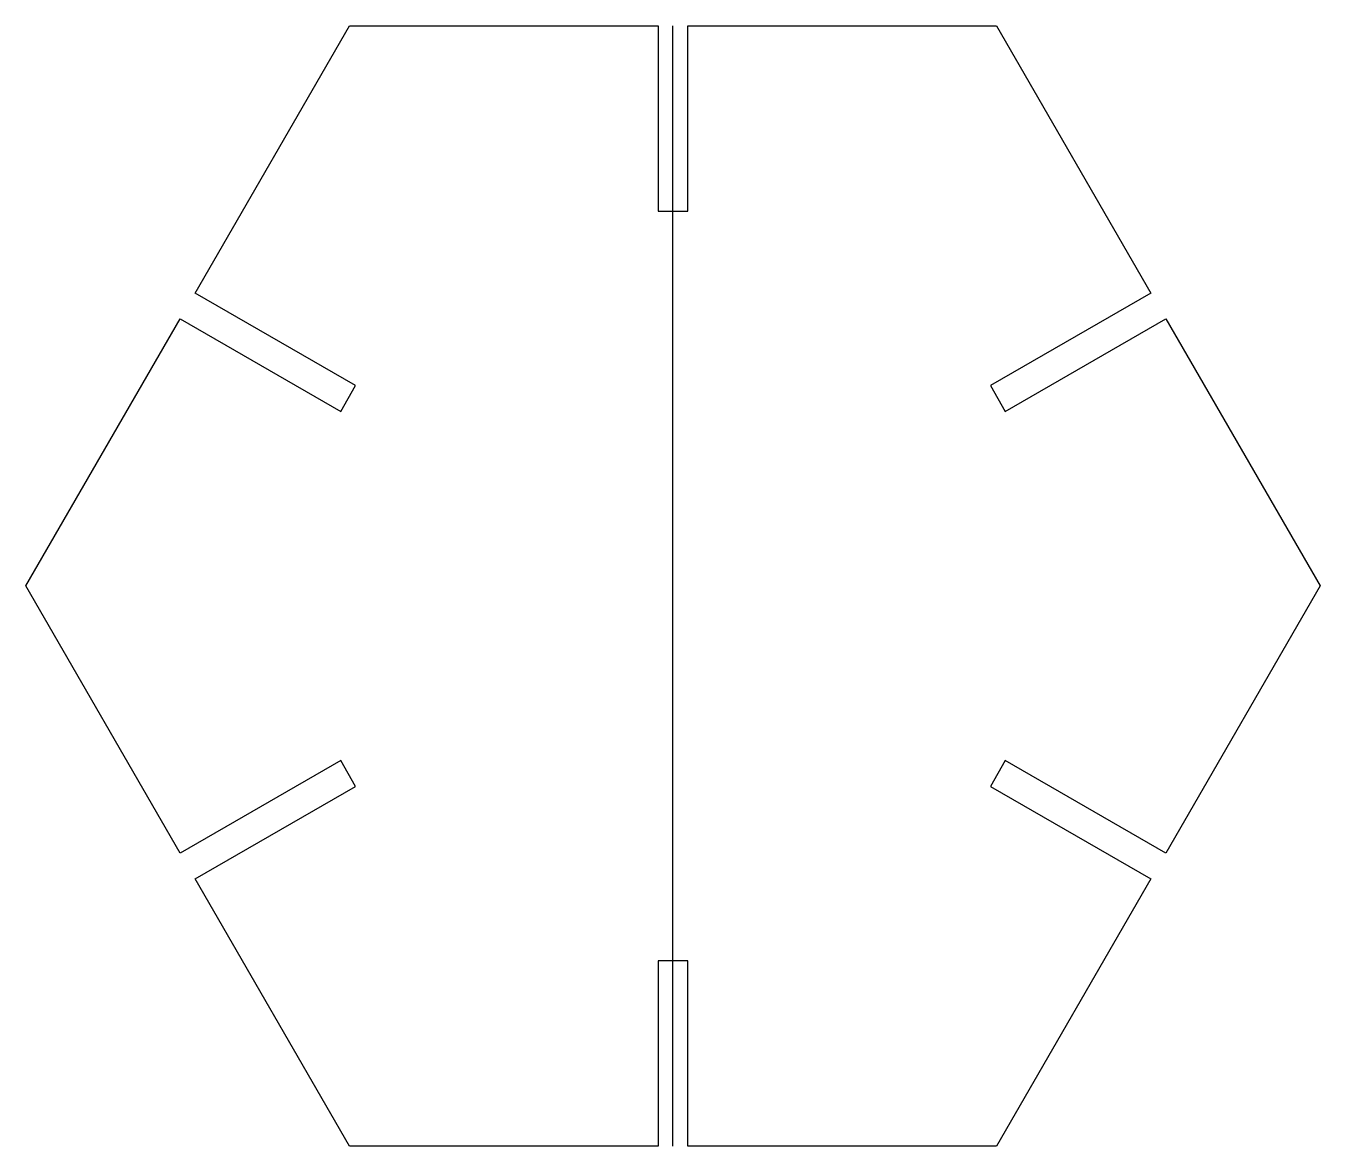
# Model space of a CAD drawing. Header units: millimetres. Extents: x -70 to 70, y -61 to 61.
import ezdxf

# ---------------------------------------------------------------- set-up
doc = ezdxf.new("R2010")
doc.units = ezdxf.units.MM
doc.layers.get('0').update_dxf_attribs({"linetype": 'CONTINUOUS'})

msp = doc.modelspace()

# ---------------------------------------------------------------- linework, layer by layer
msp.add_line((0, -60.5), (0, 60.5))
msp.add_lwpolyline([(-1.6, 60.5), (-1.6, 40.5), (1.6, 40.5), (1.6, 60.5), (34.93, 60.5), (51.59, 31.64), (34.27, 21.64), (35.87, 18.86), (53.19, 28.86), (69.86, 0), (53.19, -28.86), (35.87, -18.86), (34.27, -21.64), (51.59, -31.64), (34.93, -60.5), (1.6, -60.5), (1.6, -40.5), (-1.6, -40.5), (-1.6, -60.5), (-34.93, -60.5), (-51.59, -31.64), (-34.27, -21.64), (-35.87, -18.86), (-53.19, -28.86), (-69.86, 0), (-53.19, 28.86), (-35.87, 18.86), (-34.27, 21.64), (-51.59, 31.64), (-34.93, 60.5)], close=True)

doc.saveas('drawing.dxf')
